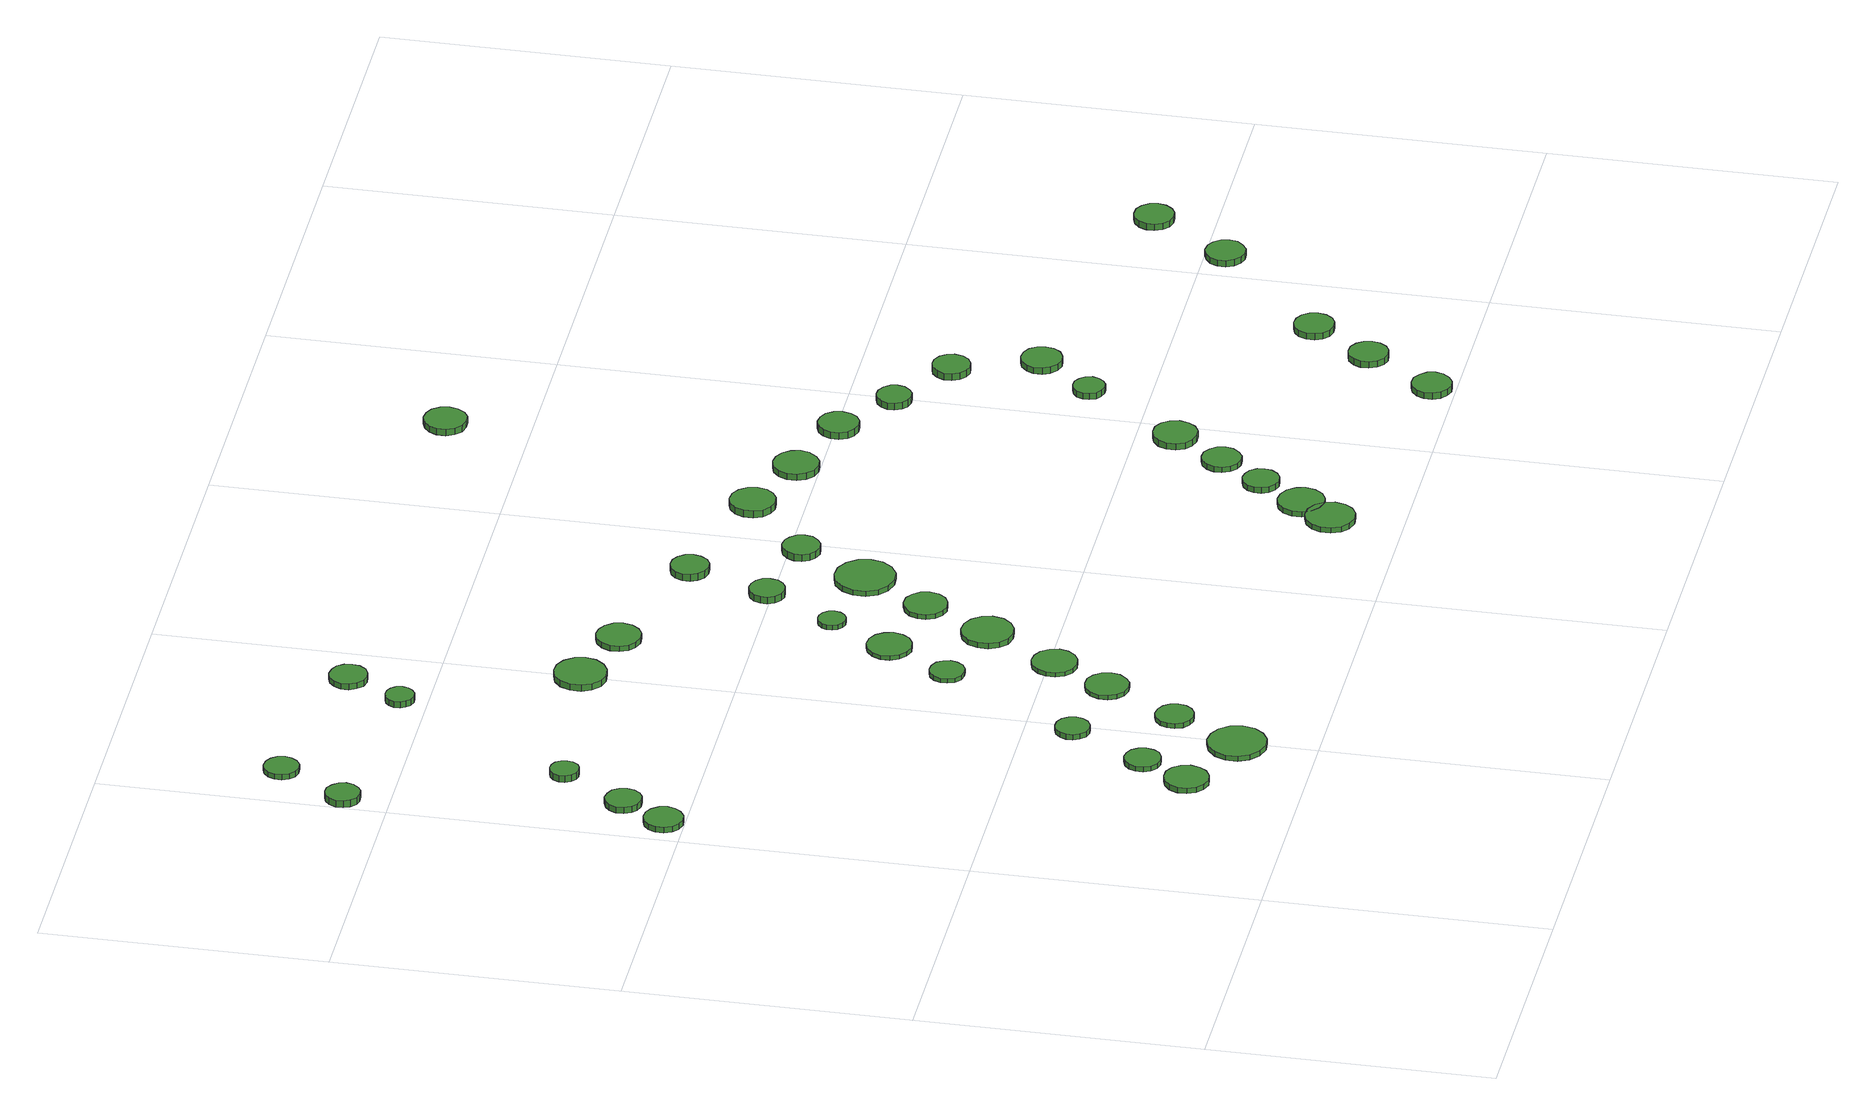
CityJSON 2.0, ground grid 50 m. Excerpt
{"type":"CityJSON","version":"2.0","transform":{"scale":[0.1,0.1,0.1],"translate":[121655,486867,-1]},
"CityObjects":{
"tree1":{"type":"SolitaryVegetationObject","attributes":{"function":"something"},"geometry":[{"type":"MultiSurface","lod":"1","boundaries":[[[0,1,2,3,4,5,6,7,8,9,10,11,12,13,14]],[[15,16,17,18,19,20,21,22,23,24,25,26,27,28,29]],[[0,29,28,1]],[[1,28,27,2]],[[2,27,26,3]],[[3,26,25,4]],[[4,25,24,5]],[[5,24,23,6]],[[6,23,22,7]],[[7,22,21,8]],[[8,21,20,9]],[[9,20,19,10]],[[10,19,18,11]],[[11,18,17,12]],[[12,17,16,13]],[[13,16,15,14]],[[14,15,29,0]]]}]},
"tree2":{"type":"SolitaryVegetationObject","attributes":{"function":"something"},"geometry":[{"type":"MultiSurface","lod":"1","boundaries":[[[30,31,32,33,34,35,36,37,38,39,40,41,42,43,44]],[[45,46,47,48,49,50,51,52,53,54,55,56,57,58,59]],[[30,59,58,31]],[[31,58,57,32]],[[32,57,56,33]],[[33,56,55,34]],[[34,55,54,35]],[[35,54,53,36]],[[36,53,52,37]],[[37,52,51,38]],[[38,51,50,39]],[[39,50,49,40]],[[40,49,48,41]],[[41,48,47,42]],[[42,47,46,43]],[[43,46,45,44]],[[44,45,59,30]]]}]},
"tree3":{"type":"SolitaryVegetationObject","attributes":{"function":"something"},"geometry":[{"type":"MultiSurface","lod":"1","boundaries":[[[60,61,62,63,64,65,66,67,68,69,70,71,72,73,74]],[[75,76,77,78,79,80,81,82,83,84,85,86,87,88,89]],[[60,89,88,61]],[[61,88,87,62]],[[62,87,86,63]],[[63,86,85,64]],[[64,85,84,65]],[[65,84,83,66]],[[66,83,82,67]],[[67,82,81,68]],[[68,81,80,69]],[[69,80,79,70]],[[70,79,78,71]],[[71,78,77,72]],[[72,77,76,73]],[[73,76,75,74]],[[74,75,89,60]]]}]},
"tree4":{"type":"SolitaryVegetationObject","attributes":{"function":"something"},"geometry":[{"type":"MultiSurface","lod":"1","boundaries":[[[90,91,92,93,94,95,96,97,98,99,100,101,102,103,104]],[[105,106,107,108,109,110,111,112,113,114,115,116,117,118,119]],[[90,119,118,91]],[[91,118,117,92]],[[92,117,116,93]],[[93,116,115,94]],[[94,115,114,95]],[[95,114,113,96]],[[96,113,112,97]],[[97,112,111,98]],[[98,111,110,99]],[[99,110,109,100]],[[100,109,108,101]],[[101,108,107,102]],[[102,107,106,103]],[[103,106,105,104]],[[104,105,119,90]]]}]},
"tree5":{"type":"SolitaryVegetationObject","attributes":{"function":"something"},"geometry":[{"type":"MultiSurface","lod":"1","boundaries":[[[120,121,122,123,124,125,126,127,128,129,130,131,132,133,134]],[[135,136,137,138,139,140,141,142,143,144,145,146,147,148,149]],[[120,149,148,121]],[[121,148,147,122]],[[122,147,146,123]],[[123,146,145,124]],[[124,145,144,125]],[[125,144,143,126]],[[126,143,142,127]],[[127,142,141,128]],[[128,141,140,129]],[[129,140,139,130]],[[130,139,138,131]],[[131,138,137,132]],[[132,137,136,133]],[[133,136,135,134]],[[134,135,149,120]]]}]},
"tree6":{"type":"SolitaryVegetationObject","attributes":{"function":"something"},"geometry":[{"type":"MultiSurface","lod":"1","boundaries":[[[150,151,152,153,154,155,156,157,158,159,160,161,162,163,164]],[[165,166,167,168,169,170,171,172,173,174,175,176,177,178,179]],[[150,179,178,151]],[[151,178,177,152]],[[152,177,176,153]],[[153,176,175,154]],[[154,175,174,155]],[[155,174,173,156]],[[156,173,172,157]],[[157,172,171,158]],[[158,171,170,159]],[[159,170,169,160]],[[160,169,168,161]],[[161,168,167,162]],[[162,167,166,163]],[[163,166,165,164]],[[164,165,179,150]]]}]},
"tree7":{"type":"SolitaryVegetationObject","attributes":{"function":"something"},"geometry":[{"type":"MultiSurface","lod":"1","boundaries":[[[180,181,182,183,184,185,186,187,188,189,190,191,192,193,194]],[[195,196,197,198,199,200,201,202,203,204,205,206,207,208,209]],[[180,209,208,181]],[[181,208,207,182]],[[182,207,206,183]],[[183,206,205,184]],[[184,205,204,185]],[[185,204,203,186]],[[186,203,202,187]],[[187,202,201,188]],[[188,201,200,189]],[[189,200,199,190]],[[190,199,198,191]],[[191,198,197,192]],[[192,197,196,193]],[[193,196,195,194]],[[194,195,209,180]]]}]},
"tree8":{"type":"SolitaryVegetationObject","attributes":{"function":"something"},"geometry":[{"type":"MultiSurface","lod":"1","boundaries":[[[210,211,212,213,214,215,216,217,218,219,220,221,222,223,224]],[[225,226,227,228,229,230,231,232,233,234,235,236,237,238,239]],[[210,239,238,211]],[[211,238,237,212]],[[212,237,236,213]],[[213,236,235,214]],[[214,235,234,215]],[[215,234,233,216]],[[216,233,232,217]],[[217,232,231,218]],[[218,231,230,219]],[[219,230,229,220]],[[220,229,228,221]],[[221,228,227,222]],[[222,227,226,223]],[[223,226,225,224]],[[224,225,239,210]]]}]},
"tree9":{"type":"SolitaryVegetationObject","attributes":{"function":"something"},"geometry":[{"type":"MultiSurface","lod":"1","boundaries":[[[240,241,242,243,244,245,246,247,248,249,250,251,252,253,254]],[[255,256,257,258,259,260,261,262,263,264,265,266,267,268,269]],[[240,269,268,241]],[[241,268,267,242]],[[242,267,266,243]],[[243,266,265,244]],[[244,265,264,245]],[[245,264,263,246]],[[246,263,262,247]],[[247,262,261,248]],[[248,261,260,249]],[[249,260,259,250]],[[250,259,258,251]],[[251,258,257,252]],[[252,257,256,253]],[[253,256,255,254]],[[254,255,269,240]]]}]},
"tree10":{"type":"SolitaryVegetationObject","attributes":{"function":"something"},"geometry":[{"type":"MultiSurface","lod":"1","boundaries":[[[270,271,272,273,274,275,276,277,278,279,280,281,282,283,284]],[[285,286,287,288,289,290,291,292,293,294,295,296,297,298,299]],[[270,299,298,271]],[[271,298,297,272]],[[272,297,296,273]],[[273,296,295,274]],[[274,295,294,275]],[[275,294,293,276]],[[276,293,292,277]],[[277,292,291,278]],[[278,291,290,279]],[[279,290,289,280]],[[280,289,288,281]],[[281,288,287,282]],[[282,287,286,283]],[[283,286,285,284]],[[284,285,299,270]]]}]},
"tree11":{"type":"SolitaryVegetationObject","attributes":{"function":"something"},"geometry":[{"type":"MultiSurface","lod":"1","boundaries":[[[300,301,302,303,304,305,306,307,308,309,310,311,312,313,314]],[[315,316,317,318,319,320,321,322,323,324,325,326,327,328,329]],[[300,329,328,301]],[[301,328,327,302]],[[302,327,326,303]],[[303,326,325,304]],[[304,325,324,305]],[[305,324,323,306]],[[306,323,322,307]],[[307,322,321,308]],[[308,321,320,309]],[[309,320,319,310]],[[310,319,318,311]],[[311,318,317,312]],[[312,317,316,313]],[[313,316,315,314]],[[314,315,329,300]]]}]},
"tree12":{"type":"SolitaryVegetationObject","attributes":{"function":"something"},"geometry":[{"type":"MultiSurface","lod":"1","boundaries":[[[330,331,332,333,334,335,336,337,338,339,340,341,342,343,344]],[[345,346,347,348,349,350,351,352,353,354,355,356,357,358,359]],[[330,359,358,331]],[[331,358,357,332]],[[332,357,356,333]],[[333,356,355,334]],[[334,355,354,335]],[[335,354,353,336]],[[336,353,352,337]],[[337,352,351,338]],[[338,351,350,339]],[[339,350,349,340]],[[340,349,348,341]],[[341,348,347,342]],[[342,347,346,343]],[[343,346,345,344]],[[344,345,359,330]]]}]},
"tree13":{"type":"SolitaryVegetationObject","attributes":{"function":"something"},"geometry":[{"type":"MultiSurface","lod":"1","boundaries":[[[360,361,362,363,364,365,366,367,368,369,370,371,372,373,374]],[[375,376,377,378,379,380,381,382,383,384,385,386,387,388,389]],[[360,389,388,361]],[[361,388,387,362]],[[362,387,386,363]],[[363,386,385,364]],[[364,385,384,365]],[[365,384,383,366]],[[366,383,382,367]],[[367,382,381,368]],[[368,381,380,369]],[[369,380,379,370]],[[370,379,378,371]],[[371,378,377,372]],[[372,377,376,373]],[[373,376,375,374]],[[374,375,389,360]]]}]},
"tree14":{"type":"SolitaryVegetationObject","attributes":{"function":"something"},"geometry":[{"type":"MultiSurface","lod":"1","boundaries":[[[390,391,392,393,394,395,396,397,398,399,400,401,402,403,404]],[[405,406,407,408,409,410,411,412,413,414,415,416,417,418,419]],[[390,419,418,391]],[[391,418,417,392]],[[392,417,416,393]],[[393,416,415,394]],[[394,415,414,395]],[[395,414,413,396]],[[396,413,412,397]],[[397,412,411,398]],[[398,411,410,399]],[[399,410,409,400]],[[400,409,408,401]],[[401,408,407,402]],[[402,407,406,403]],[[403,406,405,404]],[[404,405,419,390]]]}]},
"tree15":{"type":"SolitaryVegetationObject","attributes":{"function":"something"},"geometry":[{"type":"MultiSurface","lod":"1","boundaries":[[[420,421,422,423,424,425,426,427,428,429,430,431,432,433,434]],[[435,436,437,438,439,440,441,442,443,444,445,446,447,448,449]],[[420,449,448,421]],[[421,448,447,422]],[[422,447,446,423]],[[423,446,445,424]],[[424,445,444,425]],[[425,444,443,426]],[[426,443,442,427]],[[427,442,441,428]],[[428,441,440,429]],[[429,440,439,430]],[[430,439,438,431]],[[431,438,437,432]],[[432,437,436,433]],[[433,436,435,434]],[[434,435,449,420]]]}]},
"tree16":{"type":"SolitaryVegetationObject","attributes":{"function":"something"},"geometry":[{"type":"MultiSurface","lod":"1","boundaries":[[[450,451,452,453,454,455,456,457,458,459,460,461,462,463,464]],[[465,466,467,468,469,470,471,472,473,474,475,476,477,478,479]],[[450,479,478,451]],[[451,478,477,452]],[[452,477,476,453]],[[453,476,475,454]],[[454,475,474,455]],[[455,474,473,456]],[[456,473,472,457]],[[457,472,471,458]],[[458,471,470,459]],[[459,470,469,460]],[[460,469,468,461]],[[461,468,467,462]],[[462,467,466,463]],[[463,466,465,464]],[[464,465,479,450]]]}]},
"tree17":{"type":"SolitaryVegetationObject","attributes":{"function":"something"},"geometry":[{"type":"MultiSurface","lod":"1","boundaries":[[[480,481,482,483,484,485,486,487,488,489,490,491,492,493,494]],[[495,496,497,498,499,500,501,502,503,504,505,506,507,508,509]],[[480,509,508,481]],[[481,508,507,482]],[[482,507,506,483]],[[483,506,505,484]],[[484,505,504,485]],[[485,504,503,486]],[[486,503,502,487]],[[487,502,501,488]],[[488,501,500,489]],[[489,500,499,490]],[[490,499,498,491]],[[491,498,497,492]],[[492,497,496,493]],[[493,496,495,494]],[[494,495,509,480]]]}]},
"tree18":{"type":"SolitaryVegetationObject","attributes":{"function":"something"},"geometry":[{"type":"MultiSurface","lod":"1","boundaries":[[[510,511,512,513,514,515,516,517,518,519,520,521,522,523,524]],[[525,526,527,528,529,530,531,532,533,534,535,536,537,538,539]],[[510,539,538,511]],[[511,538,537,512]],[[512,537,536,513]],[[513,536,535,514]],[[514,535,534,515]],[[515,534,533,516]],[[516,533,532,517]],[[517,532,531,518]],[[518,531,530,519]],[[519,530,529,520]],[[520,529,528,521]],[[521,528,527,522]],[[522,527,526,523]],[[523,526,525,524]],[[524,525,539,510]]]}]},
"tree19":{"type":"SolitaryVegetationObject","attributes":{"function":"something"},"geometry":[{"type":"MultiSurface","lod":"1","boundaries":[[[540,541,542,543,544,545,546,547,548,549,550,551,552,553,554]],[[555,556,557,558,559,560,561,562,563,564,565,566,567,568,569]],[[540,569,568,541]],[[541,568,567,542]],[[542,567,566,543]],[[543,566,565,544]],[[544,565,564,545]],[[545,564,563,546]],[[546,563,562,547]],[[547,562,561,548]],[[548,561,560,549]],[[549,560,559,550]],[[550,559,558,551]],[[551,558,557,552]],[[552,557,556,553]],[[553,556,555,554]],[[554,555,569,540]]]}]},
"tree20":{"type":"SolitaryVegetationObject","attributes":{"function":"something"},"geometry":[{"type":"MultiSurface","lod":"1","boundaries":[[[570,571,572,573,574,575,576,577,578,579,580,581,582,583,584]],[[585,586,587,588,589,590,591,592,593,594,595,596,597,598,599]],[[570,599,598,571]],[[571,598,597,572]],[[572,597,596,573]],[[573,596,595,574]],[[574,595,594,575]],[[575,594,593,576]],[[576,593,592,577]],[[577,592,591,578]],[[578,591,590,579]],[[579,590,589,580]],[[580,589,588,581]],[[581,588,587,582]],[[582,587,586,583]],[[583,586,585,584]],[[584,585,599,570]]]}]},
"tree21":{"type":"SolitaryVegetationObject","attributes":{"function":"something"},"geometry":[{"type":"MultiSurface","lod":"1","boundaries":[[[600,601,602,603,604,605,606,607,608,609,610,611,612,613,614]],[[615,616,617,618,619,620,621,622,623,624,625,626,627,628,629]],[[600,629,628,601]],[[601,628,627,602]],[[602,627,626,603]],[[603,626,625,604]],[[604,625,624,605]],[[605,624,623,606]],[[606,623,622,607]],[[607,622,621,608]],[[608,621,620,609]],[[609,620,619,610]],[[610,619,618,611]],[[611,618,617,612]],[[612,617,616,613]],[[613,616,615,614]],[[614,615,629,600]]]}]},
"tree22":{"type":"SolitaryVegetationObject","attributes":{"function":"something"},"geometry":[{"type":"MultiSurface","lod":"1","boundaries":[[[630,631,632,633,634,635,636,637,638,639,640,641,642,643,644]],[[645,646,647,648,649,650,651,652,653,654,655,656,657,658,659]],[[630,659,658,631]],[[631,658,657,632]],[[632,657,656,633]],[[633,656,655,634]],[[634,655,654,635]],[[635,654,653,636]],[[636,653,652,637]],[[637,652,651,638]],[[638,651,650,639]],[[639,650,649,640]],[[640,649,648,641]],[[641,648,647,642]],[[642,647,646,643]],[[643,646,645,644]],[[644,645,659,630]]]}]},
"tree23":{"type":"SolitaryVegetationObject","attributes":{"function":"something"},"geometry":[{"type":"MultiSurface","lod":"1","boundaries":[[[660,661,662,663,664,665,666,667,668,669,670,671,672,673,674]],[[675,676,677,678,679,680,681,682,683,684,685,686,687,688,689]],[[660,689,688,661]],[[661,688,687,662]],[[662,687,686,663]],[[663,686,685,664]],[[664,685,684,665]],[[665,684,683,666]],[[666,683,682,667]],[[667,682,681,668]],[[668,681,680,669]],[[669,680,679,670]],[[670,679,678,671]],[[671,678,677,672]],[[672,677,676,673]],[[673,676,675,674]],[[674,675,689,660]]]}]},
"tree24":{"type":"SolitaryVegetationObject","attributes":{"function":"something"},"geometry":[{"type":"MultiSurface","lod":"1","boundaries":[[[690,691,692,693,694,695,696,697,698,699,700,701,702,703,704]],[[705,706,707,708,709,710,711,712,713,714,715,716,717,718,719]],[[690,719,718,691]],[[691,718,717,692]],[[692,717,716,693]],[[693,716,715,694]],[[694,715,714,695]],[[695,714,713,696]],[[696,713,712,697]],[[697,712,711,698]],[[698,711,710,699]],[[699,710,709,700]],[[700,709,708,701]],[[701,708,707,702]],[[702,707,706,703]],[[703,706,705,704]],[[704,705,719,690]]]}]},
"tree25":{"type":"SolitaryVegetationObject","attributes":{"function":"something"},"geometry":[{"type":"MultiSurface","lod":"1","boundaries":[[[720,721,722,723,724,725,726,727,728,729,730,731,732,733,734]],[[735,736,737,738,739,740,741,742,743,744,745,746,747,748,749]],[[720,749,748,721]],[[721,748,747,722]],[[722,747,746,723]],[[723,746,745,724]],[[724,745,744,725]],[[725,744,743,726]],[[726,743,742,727]],[[727,742,741,728]],[[728,741,740,729]],[[729,740,739,730]],[[730,739,738,731]],[[731,738,737,732]],[[732,737,736,733]],[[733,736,735,734]],[[734,735,749,720]]]}]},
"tree26":{"type":"SolitaryVegetationObject","attributes":{"function":"something"},"geometry":[{"type":"MultiSurface","lod":"1","boundaries":[[[750,751,752,753,754,755,756,757,758,759,760,761,762,763,764]],[[765,766,767,768,769,770,771,772,773,774,775,776,777,778,779]],[[750,779,778,751]],[[751,778,777,752]],[[752,777,776,753]],[[753,776,775,754]],[[754,775,774,755]],[[755,774,773,756]],[[756,773,772,757]],[[757,772,771,758]],[[758,771,770,759]],[[759,770,769,760]],[[760,769,768,761]],[[761,768,767,762]],[[762,767,766,763]],[[763,766,765,764]],[[764,765,779,750]]]}]},
"tree27":{"type":"SolitaryVegetationObject","attributes":{"function":"something"},"geometry":[{"type":"MultiSurface","lod":"1","boundaries":[[[780,781,782,783,784,785,786,787,788,789,790,791,792,793,794]],[[795,796,797,798,799,800,801,802,803,804,805,806,807,808,809]],[[780,809,808,781]],[[781,808,807,782]],[[782,807,806,783]],[[783,806,805,784]],[[784,805,804,785]],[[785,804,803,786]],[[786,803,802,787]],[[787,802,801,788]],[[788,801,800,789]],[[789,800,799,790]],[[790,799,798,791]],[[791,798,797,792]],[[792,797,796,793]],[[793,796,795,794]],[[794,795,809,780]]]}]},
"tree28":{"type":"SolitaryVegetationObject","attributes":{"function":"something"},"geometry":[{"type":"MultiSurface","lod":"1","boundaries":[[[810,811,812,813,814,815,816,817,818,819,820,821,822,823,824]],[[825,826,827,828,829,830,831,832,833,834,835,836,837,838,839]],[[810,839,838,811]],[[811,838,837,812]],[[812,837,836,813]],[[813,836,835,814]],[[814,835,834,815]],[[815,834,833,816]],[[816,833,832,817]],[[817,832,831,818]],[[818,831,830,819]],[[819,830,829,820]],[[820,829,828,821]],[[821,828,827,822]],[[822,827,826,823]],[[823,826,825,824]],[[824,825,839,810]]]}]},
"tree29":{"type":"SolitaryVegetationObject","attributes":{"function":"something"},"geometry":[{"type":"MultiSurface","lod":"1","boundaries":[[[840,841,842,843,844,845,846,847,848,849,850,851,852,853,854]],[[855,856,857,858,859,860,861,862,863,864,865,866,867,868,869]],[[840,869,868,841]],[[841,868,867,842]],[[842,867,866,843]],[[843,866,865,844]],[[844,865,864,845]],[[845,864,863,846]],[[846,863,862,847]],[[847,862,861,848]],[[848,861,860,849]],[[849,860,859,850]],[[850,859,858,851]],[[851,858,857,852]],[[852,857,856,853]],[[853,856,855,854]],[[854,855,869,840]]]}]},
"tree30":{"type":"SolitaryVegetationObject","attributes":{"function":"something"},"geometry":[{"type":"MultiSurface","lod":"1","boundaries":[[[870,871,872,873,874,875,876,877,878,879,880,881,882,883,884]],[[885,886,887,888,889,890,891,892,893,894,895,896,897,898,899]],[[870,899,898,871]],[[871,898,897,872]],[[872,897,896,873]],[[873,896,895,874]],[[874,895,894,875]],[[875,894,893,876]],[[876,893,892,877]],[[877,892,891,878]],[[878,891,890,879]],[[879,890,889,880]],[[880,889,888,881]],[[881,888,887,882]],[[882,887,886,883]],[[883,886,885,884]],[[884,885,899,870]]]}]},
"tree31":{"type":"SolitaryVegetationObject","attributes":{"function":"something"},"geometry":[{"type":"MultiSurface","lod":"1","boundaries":[[[900,901,902,903,904,905,906,907,908,909,910,911,912,913,914]],[[915,916,917,918,919,920,921,922,923,924,925,926,927,928,929]],[[900,929,928,901]],[[901,928,927,902]],[[902,927,926,903]],[[903,926,925,904]],[[904,925,924,905]],[[905,924,923,906]],[[906,923,922,907]],[[907,922,921,908]],[[908,921,920,909]],[[909,920,919,910]],[[910,919,918,911]],[[911,918,917,912]],[[912,917,916,913]],[[913,916,915,914]],[[914,915,929,900]]]}]},
"tree32":{"type":"SolitaryVegetationObject","attributes":{"function":"something"},"geometry":[{"type":"MultiSurface","lod":"1","boundaries":[[[930,931,932,933,934,935,936,937,938,939,940,941,942,943,944]],[[945,946,947,948,949,950,951,952,953,954,955,956,957,958,959]],[[930,959,958,931]],[[931,958,957,932]],[[932,957,956,933]],[[933,956,955,934]],[[934,955,954,935]],[[935,954,953,936]],[[936,953,952,937]],[[937,952,951,938]],[[938,951,950,939]],[[939,950,949,940]],[[940,949,948,941]],[[941,948,947,942]],[[942,947,946,943]],[[943,946,945,944]],[[944,945,959,930]]]}]},
"tree33":{"type":"SolitaryVegetationObject","attributes":{"function":"something"},"geometry":[{"type":"MultiSurface","lod":"1","boundaries":[[[960,961,962,963,964,965,966,967,968,969,970,971,972,973,974]],[[975,976,977,978,979,980,981,982,983,984,985,986,987,988,989]],[[960,989,988,961]],[[961,988,987,962]],[[962,987,986,963]],[[963,986,985,964]],[[964,985,984,965]],[[965,984,983,966]],[[966,983,982,967]],[[967,982,981,968]],[[968,981,980,969]],[[969,980,979,970]],[[970,979,978,971]],[[971,978,977,972]],[[972,977,976,973]],[[973,976,975,974]],[[974,975,989,960]]]}]},
"tree34":{"type":"SolitaryVegetationObject","attributes":{"function":"something"},"geometry":[{"type":"MultiSurface","lod":"1","boundaries":[[[990,991,992,993,994,995,996,997,998,999,1000,1001,1002,1003,1004]],[[1005,1006,1007,1008,1009,1010,1011,1012,1013,1014,1015,1016,1017,1018,1019]],[[990,1019,1018,991]],[[991,1018,1017,992]],[[992,1017,1016,993]],[[993,1016,1015,994]],[[994,1015,1014,995]],[[995,1014,1013,996]],[[996,1013,1012,997]],[[997,1012,1011,998]],[[998,1011,1010,999]],[[999,1010,1009,1000]],[[1000,1009,1008,1001]],[[1001,1008,1007,1002]],[[1002,1007,1006,1003]],[[1003,1006,1005,1004]],[[1004,1005,1019,990]]]}]},
"tree35":{"type":"SolitaryVegetationObject","attributes":{"function":"something"},"geometry":[{"type":"MultiSurface","lod":"1","boundaries":[[[1020,1021,1022,1023,1024,1025,1026,1027,1028,1029,1030,1031,1032,1033,1034]],[[1035,1036,1037,1038,1039,1040,1041,1042,1043,1044,1045,1046,1047,1048,1049]],[[1020,1049,1048,1021]],[[1021,1048,1047,1022]],[[1022,1047,1046,1023]],[[1023,1046,1045,1024]],[[1024,1045,1044,1025]],[[1025,1044,1043,1026]],[[1026,1043,1042,1027]],[[1027,1042,1041,1028]],[[1028,1041,1040,1029]],[[1029,1040,1039,1030]],[[1030,1039,1038,1031]],[[1031,1038,1037,1032]],[[1032,1037,1036,1033]],[[1033,1036,1035,1034]],[[1034,1035,1049,1020]]]}]},
"tree36":{"type":"SolitaryVegetationObject","attributes":{"function":"something"},"geometry":[{"type":"MultiSurface","lod":"1","boundaries":[[[1050,1051,1052,1053,1054,1055,1056,1057,1058,1059,1060,1061,1062,1063,1064]],[[1065,1066,1067,1068,1069,1070,1071,1072,1073,1074,1075,1076,1077,1078,1079]],[[1050,1079,1078,1051]],[[1051,1078,1077,1052]],[[1052,1077,1076,1053]],[[1053,1076,1075,1054]],[[1054,1075,1074,1055]],[[1055,1074,1073,1056]],[[1056,1073,1072,1057]],[[1057,1072,1071,1058]],[[1058,1071,1070,1059]],[[1059,1070,1069,1060]],[[1060,1069,1068,1061]],[[1061,1068,1067,1062]],[[1062,1067,1066,1063]],[[1063,1066,1065,1064]],[[1064,1065,1079,1050]]]}]},
"tree37":{"type":"SolitaryVegetationObject","attributes":{"function":"something"},"geometry":[{"type":"MultiSurface","lod":"1","boundaries":[[[1080,1081,1082,1083,1084,1085,1086,1087,1088,1089,1090,1091,1092,1093,1094]],[[1095,1096,1097,1098,1099,1100,1101,1102,1103,1104,1105,1106,1107,1108,1109]],[[1080,1109,1108,1081]],[[1081,1108,1107,1082]],[[1082,1107,1106,1083]],[[1083,1106,1105,1084]],[[1084,1105,1104,1085]],[[1085,1104,1103,1086]],[[1086,1103,1102,1087]],[[1087,1102,1101,1088]],[[1088,1101,1100,1089]],[[1089,1100,1099,1090]],[[1090,1099,1098,1091]],[[1091,1098,1097,1092]],[[1092,1097,1096,1093]],[[1093,1096,1095,1094]],[[1094,1095,1109,1080]]]}]},
"tree38":{"type":"SolitaryVegetationObject","attributes":{"function":"something"},"geometry":[{"type":"MultiSurface","lod":"1","boundaries":[[[1110,1111,1112,1113,1114,1115,1116,1117,1118,1119,1120,1121,1122,1123,1124]],[[1125,1126,1127,1128,1129,1130,1131,1132,1133,1134,1135,1136,1137,1138,1139]],[[1110,1139,1138,1111]],[[1111,1138,1137,1112]],[[1112,1137,1136,1113]],[[1113,1136,1135,1114]],[[1114,1135,1134,1115]],[[1115,1134,1133,1116]],[[1116,1133,1132,1117]],[[1117,1132,1131,1118]],[[1118,1131,1130,1119]],[[1119,1130,1129,1120]],[[1120,1129,1128,1121]],[[1121,1128,1127,1122]],[[1122,1127,1126,1123]],[[1123,1126,1125,1124]],[[1124,1125,1139,1110]]]}]},
"tree39":{"type":"SolitaryVegetationObject","attributes":{"function":"something"},"geometry":[{"type":"MultiSurface","lod":"1","boundaries":[[[1140,1141,1142,1143,1144,1145,1146,1147,1148,1149,1150,1151,1152,1153,1154]],[[1155,1156,1157,1158,1159,1160,1161,1162,1163,1164,1165,1166,1167,1168,1169]],[[1140,1169,1168,1141]],[[1141,1168,1167,1142]],[[1142,1167,1166,1143]],[[1143,1166,1165,1144]],[[1144,1165,1164,1145]],[[1145,1164,1163,1146]],[[1146,1163,1162,1147]],[[1147,1162,1161,1148]],[[1148,1161,1160,1149]],[[1149,1160,1159,1150]],[[1150,1159,1158,1151]],[[1151,1158,1157,1152]],[[1152,1157,1156,1153]],[[1153,1156,1155,1154]],[[1154,1155,1169,1140]]]}]},
"tree40":{"type":"SolitaryVegetationObject","attributes":{"function":"something"},"geometry":[{"type":"MultiSurface","lod":"1","boundaries":[[[1170,1171,1172,1173,1174,1175,1176,1177,1178,1179,1180,1181,1182,1183,1184]],[[1185,1186,1187,1188,1189,1190,1191,1192,1193,1194,1195,1196,1197,1198,1199]],[[1170,1199,1198,1171]],[[1171,1198,1197,1172]],[[1172,1197,1196,1173]],[[1173,1196,1195,1174]],[[1174,1195,1194,1175]],[[1175,1194,1193,1176]],[[1176,1193,1192,1177]],[[1177,1192,1191,1178]],[[1178,1191,1190,1179]],[[1179,1190,1189,1180]],[[1180,1189,1188,1181]],[[1181,1188,1187,1182]],[[1182,1187,1186,1183]],[[1183,1186,1185,1184]],[[1184,1185,1199,1170]]]}]},
"tree41":{"type":"SolitaryVegetationObject","attributes":{"function":"something"},"geometry":[{"type":"MultiSurface","lod":"1","boundaries":[[[1200,1201,1202,1203,1204,1205,1206,1207,1208,1209,1210,1211,1212,1213,1214]],[[1215,1216,1217,1218,1219,1220,1221,1222,1223,1224,1225,1226,1227,1228,1229]],[[1200,1229,1228,1201]],[[1201,1228,1227,1202]],[[1202,1227,1226,1203]],[[1203,1226,1225,1204]],[[1204,1225,1224,1205]],[[1205,1224,1223,1206]],[[1206,1223,1222,1207]],[[1207,1222,1221,1208]],[[1208,1221,1220,1209]],[[1209,1220,1219,1210]],[[1210,1219,1218,1211]],[[1211,1218,1217,1212]],[[1212,1217,1216,1213]],[[1213,1216,1215,1214]],[[1214,1215,1229,1200]]]}]},
"tree42":{"type":"SolitaryVegetationObject","attributes":{"function":"something"},"geometry":[{"type":"MultiSurface","lod":"1","boundaries":[[[1230,1231,1232,1233,1234,1235,1236,1237,1238,1239,1240,1241,1242,1243,1244]],[[1245,1246,1247,1248,1249,1250,1251,1252,1253,1254,1255,1256,1257,1258,1259]],[[1230,1259,1258,1231]],[[1231,1258,1257,1232]],[[1232,1257,1256,1233]],[[1233,1256,1255,1234]],[[1234,1255,1254,1235]],[[1235,1254,1253,1236]],[[1236,1253,1252,1237]],[[1237,1252,1251,1238]],[[1238,1251,1250,1239]],[[1239,1250,1249,1240]],[[1240,1249,1248,1241]],[[1241,1248,1247,1242]],[[1242,1247,1246,1243]],[[1243,1246,1245,1244]],[[1244,1245,1259,1230]]]}]},
"tree43":{"type":"SolitaryVegetationObject","attributes":{"function":"something"},"geometry":[{"type":"MultiSurface","lod":"1","boundaries":[[[1260,1261,1262,1263,1264,1265,1266,1267,1268,1269,1270,1271,1272,1273,1274]],[[1275,1276,1277,1278,1279,1280,1281,1282,1283,1284,1285,1286,1287,1288,1289]],[[1260,1289,1288,1261]],[[1261,1288,1287,1262]],[[1262,1287,1286,1263]],[[1263,1286,1285,1264]],[[1264,1285,1284,1265]],[[1265,1284,1283,1266]],[[1266,1283,1282,1267]],[[1267,1282,1281,1268]],[[1268,1281,1280,1269]],[[1269,1280,1279,1270]],[[1270,1279,1278,1271]],[[1271,1278,1277,1272]],[[1272,1277,1276,1273]],[[1273,1276,1275,1274]],[[1274,1275,1289,1260]]]}]}
},
"vertices":[
[92,1036,17],[89,1050,17],[80,1062,17],[68,1069,17],[54,1070,17],[40,1066,17],[30,1057,17],[24,1044,17],[24,1029,17],[30,1016,17],[40,1007,17],[54,1002,17],[68,1004,17],[80,1011,17],[89,1023,17],[89,1023,6],[80,1011,6],[68,1004,6],[54,1002,6],[40,1007,6],[30,1016,6],[24,1029,6],[24,1044,6],[30,1057,6],[40,1066,6],[54,1070,6],[68,1069,6],[80,1062,6],[89,1050,6],[92,1036,6],
[396,199,16],[392,215,16],[383,228,16],[369,236,16],[353,237,16],[338,232,16],[326,222,16],[319,207,16],[319,191,16],[326,176,16],[338,165,16],[353,160,16],[369,162,16],[383,170,16],[392,183,16],[392,183,6],[383,170,6],[369,162,6],[353,160,6],[338,165,6],[326,176,6],[319,191,6],[319,207,6],[326,222,6],[338,232,6],[353,237,6],[369,236,6],[383,228,6],[392,215,6],[396,199,6],
[136,1114,18],[133,1127,18],[126,1138,18],[114,1144,18],[101,1146,18],[88,1141,18],[79,1133,18],[73,1121,18],[73,1107,18],[79,1095,18],[88,1087,18],[101,1083,18],[114,1084,18],[126,1090,18],[133,1101,18],[133,1101,6],[126,1090,6],[114,1084,6],[101,1083,6],[88,1087,6],[79,1095,6],[73,1107,6],[73,1121,6],[79,1133,6],[88,1141,6],[101,1146,6],[114,1144,6],[126,1138,6],[133,1127,6],[136,1114,6],
[437,283,16],[434,296,16],[427,307,16],[415,313,16],[402,315,16],[389,311,16],[379,302,16],[374,290,16],[374,276,16],[379,264,16],[389,255,16],[402,251,16],[415,253,16],[427,259,16],[434,270,16],[434,270,7],[427,259,7],[415,253,7],[402,251,7],[389,255,7],[379,264,7],[374,276,7],[374,290,7],[379,302,7],[389,311,7],[402,315,7],[415,313,7],[427,307,7],[434,296,7],[437,283,7],
[62,1581,19],[59,1593,19],[51,1603,19],[41,1610,19],[28,1611,19],[16,1607,19],[7,1599,19],[2,1587,19],[2,1574,19],[7,1563,19],[16,1554,19],[28,1551,19],[41,1552,19],[51,1558,19],[59,1568,19],[59,1568,6],[51,1558,6],[41,1552,6],[28,1551,6],[16,1554,6],[7,1563,6],[2,1574,6],[2,1587,6],[7,1599,6],[16,1607,6],[28,1611,6],[41,1610,6],[51,1603,6],[59,1593,6],[62,1581,6],
[541,138,15],[537,159,15],[524,176,15],[506,186,15],[485,189,15],[465,182,15],[449,168,15],[440,148,15],[440,127,15],[449,108,15],[465,94,15],[485,87,15],[506,89,15],[524,100,15],[537,117,15],[537,117,6],[524,100,6],[506,89,6],[485,87,6],[465,94,6],[449,108,6],[440,127,6],[440,148,6],[449,168,6],[465,182,6],[485,189,6],[506,186,6],[524,176,6],[537,159,6],[541,138,6],
[196,1228,24],[194,1238,24],[188,1247,24],[179,1252,24],[169,1253,24],[159,1250,24],[151,1243,24],[146,1233,24],[146,1223,24],[151,1213,24],[159,1206,24],[169,1203,24],[179,1204,24],[188,1209,24],[194,1218,24],[194,1218,11],[188,1209,11],[179,1204,11],[169,1203,11],[159,1206,11],[151,1213,11],[146,1223,11],[146,1233,11],[151,1243,11],[159,1250,11],[169,1253,11],[179,1252,11],[188,1247,11],[194,1238,11],[196,1228,11],
[513,418,17],[510,430,17],[503,441,17],[492,447,17],[480,448,17],[468,444,17],[459,436,17],[454,424,17],[454,412,17],[459,401,17],[468,392,17],[480,388,17],[492,390,17],[503,396,17],[510,406,17],[510,406,7],[503,396,7],[492,390,7],[480,388,7],[468,392,7],[459,401,7],[454,412,7],[454,424,7],[459,436,7],[468,444,7],[480,448,7],[492,447,7],[503,441,7],[510,430,7],[513,418,7],
[132,1699,16],[129,1712,16],[122,1722,16],[111,1728,16],[98,1730,16],[86,1726,16],[77,1717,16],[72,1706,16],[72,1693,16],[77,1681,16],[86,1673,16],[98,1669,16],[111,1670,16],[122,1677,16],[129,1687,16],[129,1687,6],[122,1677,6],[111,1670,6],[98,1669,6],[86,1673,6],[77,1681,6],[72,1693,6],[72,1706,6],[77,1717,6],[86,1726,6],[98,1730,6],[111,1728,6],[122,1722,6],[129,1712,6],[132,1699,6],
[590,258,16],[587,271,16],[579,282,16],[567,289,16],[553,291,16],[540,287,16],[529,277,16],[524,265,16],[524,251,16],[529,238,16],[540,229,16],[553,224,16],[567,226,16],[579,233,16],[587,244,16],[587,244,7],[579,233,7],[567,226,7],[553,224,7],[540,229,7],[529,238,7],[524,251,7],[524,265,7],[529,277,7],[540,287,7],[553,291,7],[567,289,7],[579,282,7],[587,271,7],[590,258,7],
[670,388,15],[667,404,15],[657,417,15],[644,425,15],[628,426,15],[613,421,15],[601,411,15],[595,396,15],[595,380,15],[601,366,15],[613,355,15],[628,350,15],[644,352,15],[657,360,15],[667,373,15],[667,373,7],[657,360,7],[644,352,7],[628,350,7],[613,355,7],[601,366,7],[595,380,7],[595,396,7],[601,411,7],[613,421,7],[628,426,7],[644,425,7],[657,417,7],[667,404,7],[670,388,7],
[656,661,16],[653,673,16],[646,684,16],[634,690,16],[622,691,16],[610,688,16],[600,679,16],[595,667,16],[595,655,16],[600,643,16],[610,634,16],[622,631,16],[634,632,16],[646,638,16],[653,649,16],[653,649,8],[646,638,8],[634,632,8],[622,631,8],[610,634,8],[600,643,8],[595,655,8],[595,667,8],[600,679,8],[610,688,8],[622,691,8],[634,690,8],[646,684,8],[653,673,8],[656,661,8],
[385,1547,22],[383,1558,22],[377,1566,22],[368,1571,22],[357,1572,22],[347,1569,22],[340,1562,22],[335,1553,22],[335,1542,22],[340,1533,22],[347,1526,22],[357,1522,22],[368,1523,22],[377,1529,22],[383,1537,22],[383,1537,10],[377,1529,10],[368,1523,10],[357,1522,10],[347,1526,10],[340,1533,10],[335,1542,10],[335,1553,10],[340,1562,10],[347,1569,10],[357,1572,10],[368,1571,10],[377,1566,10],[383,1558,10],[385,1547,10],
[730,489,15],[726,505,15],[716,519,15],[702,527,15],[686,529,15],[670,524,15],[658,512,15],[651,497,15],[651,481,15],[658,466,15],[670,455,15],[686,450,15],[702,452,15],[716,460,15],[726,473,15],[726,473,7],[716,460,7],[702,452,7],[686,450,7],[670,455,7],[658,466,7],[651,481,7],[651,497,7],[658,512,7],[670,524,7],[686,529,7],[702,527,7],[716,519,7],[726,505,7],[730,489,7],
[545,1265,18],[541,1283,18],[529,1299,18],[513,1308,18],[494,1310,18],[476,1304,18],[462,1292,18],[454,1274,18],[454,1255,18],[462,1238,18],[476,1225,18],[494,1220,18],[513,1222,18],[529,1231,18],[541,1246,18],[541,1246,6],[529,1231,6],[513,1222,6],[494,1220,6],[476,1225,6],[462,1238,6],[454,1255,6],[454,1274,6],[462,1292,6],[476,1304,6],[494,1310,6],[513,1308,6],[529,1299,6],[541,1283,6],[545,1265,6],
[449,1646,17],[447,1659,17],[439,1671,17],[427,1677,17],[413,1679,17],[400,1675,17],[390,1665,17],[384,1653,17],[384,1639,17],[390,1627,17],[400,1617,17],[413,1613,17],[427,1615,17],[439,1621,17],[447,1633,17],[447,1633,6],[439,1621,6],[427,1615,6],[413,1613,6],[400,1617,6],[390,1627,6],[384,1639,6],[384,1653,6],[390,1665,6],[400,1675,6],[413,1679,6],[427,1677,6],[439,1671,6],[447,1659,6],[449,1646,6],
[730,773,15],[726,789,15],[717,802,15],[703,810,15],[686,812,15],[671,807,15],[659,796,15],[652,781,15],[652,765,15],[659,750,15],[671,739,15],[686,734,15],[703,736,15],[717,744,15],[726,757,15],[726,757,7],[717,744,7],[703,736,7],[686,734,7],[671,739,7],[659,750,7],[652,765,7],[652,781,7],[659,796,7],[671,807,7],[686,812,7],[703,810,7],[717,802,7],[726,789,7],[730,773,7],
[811,619,17],[807,637,17],[795,653,17],[779,662,17],[760,664,17],[742,658,17],[728,646,17],[721,628,17],[721,609,17],[728,592,17],[742,579,17],[760,574,17],[779,576,17],[795,585,17],[807,600,17],[807,600,7],[795,585,7],[779,576,7],[760,574,7],[742,579,7],[728,592,7],[721,609,7],[721,628,7],[728,646,7],[742,658,7],[760,664,7],[779,662,7],[795,653,7],[807,637,7],[811,619,7],
[671,1225,16],[668,1241,16],[658,1254,16],[644,1262,16],[628,1264,16],[613,1259,16],[601,1248,16],[594,1233,16],[594,1217,16],[601,1202,16],[613,1192,16],[628,1187,16],[644,1188,16],[658,1196,16],[668,1209,16],[668,1209,6],[658,1196,6],[644,1188,6],[628,1187,6],[613,1192,6],[601,1202,6],[594,1217,6],[594,1233,6],[601,1248,6],[613,1259,6],[628,1264,6],[644,1262,6],[658,1254,6],[668,1241,6],[671,1225,6],
[780,884,15],[778,894,15],[772,902,15],[763,907,15],[753,908,15],[744,905,15],[736,898,15],[732,889,15],[732,879,15],[736,870,15],[744,863,15],[753,860,15],[763,861,15],[772,866,15],[778,874,15],[778,874,6],[772,866,6],[763,861,6],[753,860,6],[744,863,6],[736,870,6],[732,879,6],[732,889,6],[736,898,6],[744,905,6],[753,908,6],[763,907,6],[772,902,6],[778,894,6],[780,884,6],
[872,739,15],[869,754,15],[859,767,15],[846,775,15],[830,776,15],[815,771,15],[803,761,15],[797,746,15],[797,731,15],[803,716,15],[815,706,15],[830,701,15],[846,703,15],[859,710,15],[869,723,15],[869,723,6],[859,710,6],[846,703,6],[830,701,6],[815,706,6],[803,716,6],[797,731,6],[797,746,6],[803,761,6],[815,771,6],[830,776,6],[846,775,6],[859,767,6],[869,754,6],[872,739,6],
[857,1009,19],[855,1022,19],[847,1032,19],[836,1038,19],[823,1040,19],[811,1036,19],[801,1027,19],[796,1015,19],[796,1003,19],[801,991,19],[811,982,19],[823,978,19],[836,980,19],[847,986,19],[855,996,19],[855,996,6],[847,986,6],[836,980,6],[823,978,6],[811,982,6],[801,991,6],[796,1003,6],[796,1015,6],[801,1027,6],[811,1036,6],[823,1040,6],[836,1038,6],[847,1032,6],[855,1022,6],[857,1009,6],
[956,856,16],[952,877,16],[939,895,16],[920,906,16],[898,908,16],[877,902,16],[861,887,16],[852,867,16],[852,845,16],[861,825,16],[877,811,16],[898,804,16],[920,806,16],[939,817,16],[952,835,16],[952,835,6],[939,817,6],[920,806,6],[898,804,6],[877,811,6],[861,825,6],[852,845,6],[852,867,6],[861,887,6],[877,902,6],[898,908,6],[920,906,6],[939,895,6],[952,877,6],[956,856,6],
[905,1150,22],[902,1164,22],[894,1175,22],[882,1182,22],[868,1183,22],[855,1179,22],[845,1170,22],[839,1157,22],[839,1143,22],[845,1131,22],[855,1121,22],[868,1117,22],[882,1118,22],[894,1125,22],[902,1137,22],[902,1137,9],[894,1125,9],[882,1118,9],[868,1117,9],[855,1121,9],[845,1131,9],[839,1143,9],[839,1157,9],[845,1170,9],[855,1179,9],[868,1183,9],[882,1182,9],[894,1175,9],[902,1164,9],[905,1150,9],
[1007,979,20],[1005,992,20],[996,1003,20],[985,1010,20],[971,1012,20],[958,1008,20],[948,998,20],[942,986,20],[942,972,20],[948,960,20],[958,951,20],[971,946,20],[985,948,20],[996,955,20],[1005,966,20],[1005,966,7],[996,955,7],[985,948,7],[971,946,7],[958,951,7],[948,960,7],[942,972,7],[942,986,7],[948,998,7],[958,1008,7],[971,1012,7],[985,1010,7],[996,1003,7],[1005,992,7],[1007,979,7],
[1291,126,16],[1287,144,16],[1277,158,16],[1261,167,16],[1243,169,16],[1226,163,16],[1213,151,16],[1206,135,16],[1206,117,16],[1213,101,16],[1226,89,16],[1243,83,16],[1261,85,16],[1277,94,16],[1287,108,16],[1287,108,6],[1277,94,6],[1261,85,6],[1243,83,6],[1226,89,6],[1213,101,6],[1206,117,6],[1206,135,6],[1213,151,6],[1226,163,6],[1243,169,6],[1261,167,6],[1277,158,6],[1287,144,6],[1291,126,6],
[1329,184,16],[1325,200,16],[1315,214,16],[1300,222,16],[1284,224,16],[1268,219,16],[1255,208,16],[1248,192,16],[1248,175,16],[1255,160,16],[1268,148,16],[1284,143,16],[1300,145,16],[1315,153,16],[1325,167,16],[1325,167,6],[1315,153,6],[1300,145,6],[1284,143,6],[1268,148,6],[1255,160,6],[1248,175,6],[1248,192,6],[1255,208,6],[1268,219,6],[1284,224,6],[1300,222,6],[1315,214,6],[1325,200,6],[1329,184,6],
[1374,263,17],[1372,276,17],[1364,287,17],[1353,293,17],[1340,295,17],[1327,291,17],[1317,282,17],[1312,270,17],[1312,257,17],[1317,245,17],[1327,236,17],[1340,232,17],[1353,233,17],[1364,240,17],[1372,251,17],[1372,251,6],[1364,240,6],[1353,233,6],[1340,232,6],[1327,236,6],[1317,245,6],[1312,257,6],[1312,270,6],[1317,282,6],[1327,291,6],[1340,295,6],[1353,293,6],[1364,287,6],[1372,276,6],[1374,263,6],
[1147,1088,19],[1144,1104,19],[1134,1118,19],[1120,1126,19],[1103,1128,19],[1088,1123,19],[1075,1112,19],[1069,1097,19],[1069,1080,19],[1075,1065,19],[1088,1054,19],[1103,1049,19],[1120,1051,19],[1134,1059,19],[1144,1072,19],[1144,1072,6],[1134,1059,6],[1120,1051,6],[1103,1049,6],[1088,1054,6],[1075,1065,6],[1069,1080,6],[1069,1097,6],[1075,1112,6],[1088,1123,6],[1103,1128,6],[1120,1126,6],[1134,1118,6],[1144,1104,6],[1147,1088,6],
[1434,342,16],[1431,356,16],[1422,367,16],[1410,375,16],[1396,376,16],[1382,372,16],[1372,362,16],[1366,349,16],[1366,335,16],[1372,322,16],[1382,312,16],[1396,308,16],[1410,309,16],[1422,317,16],[1431,328,16],[1431,328,6],[1422,317,6],[1410,309,6],[1396,308,6],[1382,312,6],[1372,322,6],[1366,335,6],[1366,349,6],[1372,362,6],[1382,372,6],[1396,376,6],[1410,375,6],[1422,367,6],[1431,356,6],[1434,342,6],
[1284,1041,17],[1280,1057,17],[1270,1070,17],[1256,1078,17],[1240,1080,17],[1224,1075,17],[1212,1064,17],[1205,1049,17],[1205,1032,17],[1212,1017,17],[1224,1006,17],[1240,1001,17],[1256,1003,17],[1270,1011,17],[1280,1025,17],[1280,1025,5],[1270,1011,5],[1256,1003,5],[1240,1001,5],[1224,1006,5],[1212,1017,5],[1205,1032,5],[1205,1049,5],[1212,1064,5],[1224,1075,5],[1240,1080,5],[1256,1078,5],[1270,1070,5],[1280,1057,5],[1284,1041,5],
[1502,434,17],[1498,450,17],[1489,463,17],[1475,471,17],[1459,472,17],[1444,467,17],[1432,457,17],[1426,442,17],[1426,426,17],[1432,411,17],[1444,401,17],[1459,396,17],[1475,397,17],[1489,405,17],[1498,418,17],[1498,418,5],[1489,405,5],[1475,397,5],[1459,396,5],[1444,401,5],[1432,411,5],[1426,426,5],[1426,442,5],[1432,457,5],[1444,467,5],[1459,472,5],[1475,471,5],[1489,463,5],[1498,450,5],[1502,434,5],
[1419,995,19],[1416,1010,19],[1408,1022,19],[1395,1029,19],[1380,1031,19],[1366,1026,19],[1355,1016,19],[1349,1003,19],[1349,988,19],[1355,974,19],[1366,965,19],[1380,960,19],[1395,961,19],[1408,969,19],[1416,981,19],[1416,981,6],[1408,969,6],[1395,961,6],[1380,960,6],[1366,965,6],[1355,974,6],[1349,988,6],[1349,1003,6],[1355,1016,6],[1366,1026,6],[1380,1031,6],[1395,1029,6],[1408,1022,6],[1416,1010,6],[1419,995,6],
[1736,41,20],[1733,55,20],[1724,66,20],[1712,74,20],[1697,75,20],[1684,71,20],[1673,61,20],[1667,48,20],[1667,33,20],[1673,20,20],[1684,11,20],[1697,6,20],[1712,8,20],[1724,15,20],[1733,27,20],[1733,27,8],[1724,15,8],[1712,8,8],[1697,6,8],[1684,11,8],[1673,20,8],[1667,33,8],[1667,48,8],[1673,61,8],[1684,71,8],[1697,75,8],[1712,74,8],[1724,66,8],[1733,55,8],[1736,41,8],
[1302,1646,22],[1299,1661,22],[1290,1674,22],[1277,1681,22],[1261,1683,22],[1246,1678,22],[1235,1668,22],[1228,1654,22],[1228,1638,22],[1235,1624,22],[1246,1613,22],[1261,1609,22],[1277,1610,22],[1290,1618,22],[1299,1631,22],[1299,1631,10],[1290,1618,10],[1277,1610,10],[1261,1609,10],[1246,1613,10],[1235,1624,10],[1228,1638,10],[1228,1654,10],[1235,1668,10],[1246,1678,10],[1261,1683,10],[1277,1681,10],[1290,1674,10],[1299,1661,10],[1302,1646,10],
[1609,604,21],[1606,616,21],[1599,625,21],[1589,631,21],[1578,632,21],[1567,628,21],[1558,621,21],[1554,610,21],[1554,599,21],[1558,588,21],[1567,581,21],[1578,577,21],[1589,578,21],[1599,584,21],[1606,593,21],[1606,593,9],[1599,584,9],[1589,578,9],[1578,577,9],[1567,581,9],[1558,588,9],[1554,599,9],[1554,610,9],[1558,621,9],[1567,628,9],[1578,632,9],[1589,631,9],[1599,625,9],[1606,616,9],[1609,604,9],
[1517,920,22],[1515,932,22],[1507,942,22],[1496,949,22],[1484,950,22],[1472,946,22],[1463,938,22],[1457,926,22],[1457,914,22],[1463,902,22],[1472,894,22],[1484,890,22],[1496,891,22],[1507,898,22],[1515,908,22],[1515,908,9],[1507,898,9],[1496,891,9],[1484,890,9],[1472,894,9],[1463,902,9],[1457,914,9],[1457,926,9],[1463,938,9],[1472,946,9],[1484,950,9],[1496,949,9],[1507,942,9],[1515,932,9],[1517,920,9],
[1815,165,20],[1812,179,20],[1804,190,20],[1792,198,20],[1777,199,20],[1764,195,20],[1753,185,20],[1747,172,20],[1747,158,20],[1753,144,20],[1764,135,20],[1777,130,20],[1792,132,20],[1804,139,20],[1812,151,20],[1812,151,8],[1804,139,8],[1792,132,8],[1777,130,8],[1764,135,8],[1753,144,8],[1747,158,8],[1747,172,8],[1753,185,8],[1764,195,8],[1777,199,8],[1792,198,8],[1804,190,8],[1812,179,8],[1815,165,8],
[1624,843,29],[1621,856,29],[1613,867,29],[1601,874,29],[1588,875,29],[1575,871,29],[1565,862,29],[1559,849,29],[1559,836,29],[1565,823,29],[1575,814,29],[1588,810,29],[1601,811,29],[1613,818,29],[1621,829,29],[1621,829,16],[1613,818,16],[1601,811,16],[1588,810,16],[1575,814,16],[1565,823,16],[1559,836,16],[1559,849,16],[1565,862,16],[1575,871,16],[1588,875,16],[1601,874,16],[1613,867,16],[1621,856,16],[1624,843,16],
[1682,699,26],[1679,713,26],[1671,725,26],[1658,732,26],[1643,734,26],[1629,729,26],[1618,719,26],[1612,706,26],[1612,691,26],[1618,678,26],[1629,668,26],[1643,663,26],[1658,665,26],[1671,672,26],[1679,684,26],[1679,684,14],[1671,672,14],[1658,665,14],[1643,663,14],[1629,668,14],[1618,678,14],[1612,691,14],[1612,706,14],[1618,719,14],[1629,729,14],[1643,734,14],[1658,732,14],[1671,725,14],[1679,713,14],[1682,699,14],
[1889,272,20],[1886,286,20],[1878,298,20],[1865,305,20],[1851,307,20],[1837,302,20],[1826,293,20],[1821,279,20],[1821,265,20],[1826,252,20],[1837,242,20],[1851,238,20],[1865,239,20],[1878,246,20],[1886,258,20],[1886,258,8],[1878,246,8],[1865,239,8],[1851,238,8],[1837,242,8],[1826,252,8],[1821,265,8],[1821,279,8],[1826,293,8],[1837,302,8],[1851,307,8],[1865,305,8],[1878,298,8],[1886,286,8],[1889,272,8],
[2095,464,21],[2092,478,21],[2083,490,21],[2071,497,21],[2056,499,21],[2043,494,21],[2032,485,21],[2026,472,21],[2026,457,21],[2032,444,21],[2043,434,21],[2056,430,21],[2071,431,21],[2083,439,21],[2092,450,21],[2092,450,9],[2083,439,9],[2071,431,9],[2056,430,9],[2043,434,9],[2032,444,9],[2026,457,9],[2026,472,9],[2032,485,9],[2043,494,9],[2056,499,9],[2071,497,9],[2083,490,9],[2092,478,9],[2095,464,9],
[2184,604,24],[2181,618,24],[2172,630,24],[2160,637,24],[2145,638,24],[2132,634,24],[2121,624,24],[2115,611,24],[2115,597,24],[2121,584,24],[2132,574,24],[2145,570,24],[2160,571,24],[2172,578,24],[2181,590,24],[2181,590,12],[2172,578,12],[2160,571,12],[2145,570,12],[2132,574,12],[2121,584,12],[2115,597,12],[2115,611,12],[2121,624,12],[2132,634,12],[2145,638,12],[2160,637,12],[2172,630,12],[2181,618,12],[2184,604,12]
]}
